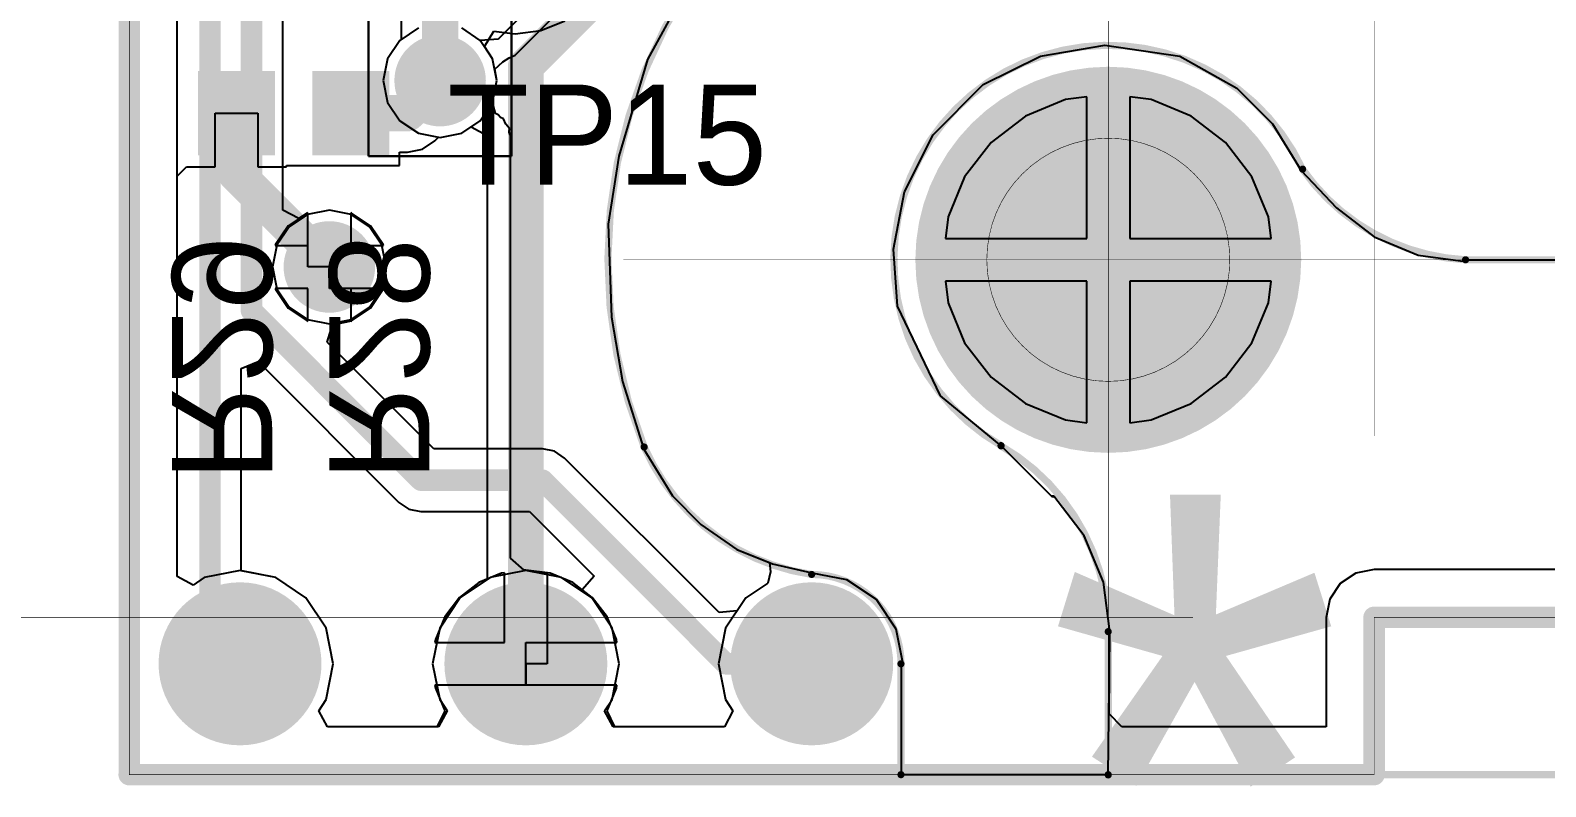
# Model space of a CAD drawing. Header units: millimetres. Extents: x 111 to 521, y 105 to 375.
# Drawn here: x 179.82 to 190.42, y 150.85 to 156.14 of the extents above; entities that cross this region are included whole.
import ezdxf

# ---------------------------------------------------------------- set-up
doc = ezdxf.new("R2010")
doc.units = ezdxf.units.MM
for name, color, linetype in [('BottomLayer', 5, 'Continuous'), ('BottomOverlay', 54, 'Continuous'), ('BottomPaste', 16, 'Continuous'), ('BottomSolder', 6, 'Continuous'), ('DrillDrawing', 1, 'Continuous'), ('KeepOutLayer', 6, 'Continuous'), ('Mechanical15', 56, 'Continuous'), ('MidLayer2', 76, 'Continuous'), ('MidLayer3', 90, 'Continuous'), ('MultiLayer', 9, 'Continuous'), ('TopLayer', 1, 'Continuous'), ('TopOverlay', 2, 'Continuous'), ('TopSolder', 216, 'Continuous'), ('ViaHoleLayer', 16, 'Continuous')]:
    doc.layers.add(name, color=color, linetype=linetype)

msp = doc.modelspace()

# ---------------------------------------------------------------- linework, layer by layer
at = {"layer": 'BottomLayer'}
for p, q in [((184.959, 157.941), (183.097, 156.079)), ((183.212, 155.964), (185.063, 157.815)), ((184.413, 156.434), (184.138, 155.934)), ((182.969, 156.068), (182.84, 156.155)), ((183.096, 156.077), (182.969, 156.068)), ((183.097, 156.079), (183.096, 156.077)), ((182.969, 156.068), (182.969, 156.068)), ((182.969, 156.068), (182.969, 156.068)), ((182.969, 156.068), (182.969, 156.068)), ((186.888, 155.959), (187.338, 156.034)), ((187.338, 156.034), (187.863, 155.959)), ((183.07, 155.866), (183.127, 155.918)), ((183.086, 155.787), (183.07, 155.866)), ((183.07, 155.866), (183.07, 155.866)), ((183.127, 155.918), (183.171, 155.947)), ((183.127, 155.918), (183.127, 155.918)), ((183.127, 155.918), (183.127, 155.918)), ((183.127, 155.918), (183.127, 155.918)), ((183.127, 155.918), (183.127, 155.918)), ((183.127, 155.918), (183.127, 155.918)), ((183.171, 155.947), (183.212, 155.964)), ((183.171, 155.947), (183.171, 155.947)), ((184.138, 155.934), (183.938, 155.259)), ((186.488, 155.759), (186.888, 155.959)), ((187.863, 155.959), (188.263, 155.734)), ((183.055, 155.635), (183.086, 155.787)), ((186.138, 155.409), (186.488, 155.759)), ((187.063, 155.654), (186.783, 155.538)), ((187.213, 155.674), (187.063, 155.654)), ((187.213, 154.684), (187.213, 155.674)), ((187.663, 155.654), (187.513, 155.674)), ((187.513, 155.674), (187.513, 154.684)), ((187.943, 155.538), (187.663, 155.654)), ((188.263, 155.734), (188.513, 155.484)), ((181.113, 155.184), (181.113, 155.559)), ((181.113, 155.559), (181.413, 155.559)), ((181.413, 155.559), (181.413, 155.184)), ((183.075, 155.557), (183.055, 155.635)), ((183.094, 155.547), (183.075, 155.557)), ((183.11, 155.528), (183.094, 155.547)), ((182.84, 155.42), (182.906, 155.464)), ((182.906, 155.464), (183.018, 155.404)), ((183.132, 155.519), (183.11, 155.528)), ((183.148, 155.482), (183.132, 155.519)), ((183.173, 155.451), (183.148, 155.482)), ((183.171, 155.426), (183.173, 155.451)), ((186.783, 155.538), (186.543, 155.354)), ((188.183, 155.354), (187.943, 155.538)), ((188.513, 155.484), (188.713, 155.159)), ((182.564, 155.307), (182.652, 155.366)), ((182.652, 155.366), (182.677, 155.392)), ((182.677, 155.392), (182.688, 155.39)), ((182.688, 155.39), (182.84, 155.42)), ((183.018, 155.404), (183.018, 152.298)), ((183.18, 155.404), (183.171, 155.426)), ((183.18, 152.447), (183.18, 155.404)), ((185.938, 155.009), (186.138, 155.409)), ((186.543, 155.354), (186.358, 155.114)), ((188.367, 155.114), (188.183, 155.354)), ((182.403, 155.194), (182.403, 155.287)), ((182.403, 155.287), (182.403, 155.287)), ((182.403, 155.287), (182.403, 155.287)), ((182.403, 155.287), (182.46, 155.287)), ((182.46, 155.287), (182.564, 155.307)), ((182.46, 155.287), (182.46, 155.287)), ((182.46, 155.287), (182.46, 155.287)), ((182.46, 155.287), (182.46, 155.287)), ((182.46, 155.287), (182.46, 155.287)), ((182.46, 155.287), (182.46, 155.287)), ((183.938, 155.259), (183.863, 154.784)), ((180.848, 155.119), (180.913, 155.184)), ((180.848, 152.32), (180.848, 155.119)), ((180.913, 155.184), (180.938, 155.184)), ((180.938, 155.184), (180.938, 155.184)), ((180.938, 155.184), (180.938, 155.184)), ((180.938, 155.184), (181.113, 155.184)), ((181.413, 155.184), (181.613, 155.184)), ((181.613, 155.184), (181.613, 155.194)), ((181.613, 155.194), (181.723, 155.194)), ((181.723, 155.194), (181.723, 155.194)), ((181.723, 155.194), (182.403, 155.194)), ((188.713, 155.159), (188.959, 154.897)), ((186.358, 155.114), (186.242, 154.834)), ((188.483, 154.834), (188.367, 155.114)), ((185.861, 154.609), (185.938, 155.009)), ((181.757, 154.861), (181.624, 154.772)), ((181.763, 154.862), (181.757, 154.861)), ((181.763, 154.634), (181.763, 154.862)), ((182.069, 154.861), (182.063, 154.862)), ((182.063, 154.862), (182.063, 154.634)), ((182.201, 154.772), (182.069, 154.861)), ((186.242, 154.834), (186.223, 154.684)), ((188.503, 154.684), (188.483, 154.834)), ((188.959, 154.897), (189.224, 154.694)), ((181.624, 154.772), (181.536, 154.64)), ((182.29, 154.64), (182.201, 154.772)), ((183.863, 154.784), (183.888, 154.134)), ((189.224, 154.694), (189.532, 154.567)), ((181.536, 154.64), (181.535, 154.634)), ((181.535, 154.634), (181.763, 154.634)), ((182.063, 154.634), (182.291, 154.634)), ((182.291, 154.634), (182.29, 154.64)), ((185.888, 154.209), (185.861, 154.609)), ((186.223, 154.684), (187.213, 154.684)), ((187.513, 154.684), (188.503, 154.684)), ((189.532, 154.567), (189.863, 154.523)), ((189.863, 154.523), (189.863, 154.534)), ((189.863, 154.534), (192.163, 154.534)), ((187.213, 154.384), (186.223, 154.384)), ((186.223, 154.384), (186.242, 154.234)), ((187.213, 153.394), (187.213, 154.384)), ((188.503, 154.384), (187.513, 154.384)), ((187.513, 154.384), (187.513, 153.394)), ((188.483, 154.234), (188.503, 154.384)), ((181.763, 154.334), (181.535, 154.334)), ((181.535, 154.334), (181.536, 154.328)), ((181.536, 154.328), (181.624, 154.196)), ((181.763, 154.106), (181.763, 154.334)), ((182.291, 154.334), (182.063, 154.334)), ((182.063, 154.334), (182.063, 154.106)), ((182.201, 154.196), (182.29, 154.328)), ((182.29, 154.328), (182.291, 154.334)), ((181.624, 154.196), (181.757, 154.107)), ((182.069, 154.107), (182.201, 154.196)), ((186.188, 153.584), (185.888, 154.209)), ((186.242, 154.234), (186.358, 153.954)), ((188.367, 153.954), (188.483, 154.234)), ((181.757, 154.107), (181.763, 154.106)), ((182.063, 154.106), (182.069, 154.107)), ((183.888, 154.134), (183.963, 153.684)), ((186.358, 153.954), (186.543, 153.714)), ((188.183, 153.714), (188.367, 153.954)), ((183.963, 153.684), (184.113, 153.209)), ((186.543, 153.714), (186.783, 153.529)), ((187.943, 153.529), (188.183, 153.714)), ((186.613, 153.234), (186.188, 153.584)), ((186.783, 153.529), (187.063, 153.414)), ((187.663, 153.414), (187.943, 153.529)), ((187.063, 153.414), (187.213, 153.394)), ((187.513, 153.394), (187.663, 153.414)), ((184.113, 153.209), (184.313, 152.884)), ((186.966, 152.881), (186.613, 153.234)), ((184.313, 152.884), (184.513, 152.684)), ((186.982, 152.881), (186.966, 152.881)), ((187.195, 152.604), (186.982, 152.881)), ((186.982, 152.881), (186.982, 152.881)), ((184.513, 152.684), (184.763, 152.509)), ((187.329, 152.281), (187.195, 152.604)), ((184.763, 152.509), (184.993, 152.417)), ((181.288, 152.361), (181.038, 152.312)), ((181.538, 152.312), (181.288, 152.361)), ((183.276, 152.363), (183.18, 152.447)), ((183.288, 152.365), (183.276, 152.363)), ((183.458, 152.342), (183.288, 152.365)), ((184.993, 152.417), (185, 152.352)), ((189.223, 152.369), (189.095, 152.344)), ((190.723, 152.369), (189.223, 152.369)), ((180.96, 152.26), (180.848, 152.32)), ((181.038, 152.312), (180.96, 152.26)), ((181.749, 152.17), (181.538, 152.312)), ((183.018, 152.298), (182.826, 152.17)), ((183.616, 152.277), (183.458, 152.342)), ((183.751, 152.172), (183.616, 152.277)), ((184.982, 152.274), (184.826, 152.17)), ((185, 152.352), (184.982, 152.274)), ((187.374, 151.934), (187.329, 152.281)), ((188.986, 152.271), (188.913, 152.162)), ((189.095, 152.344), (188.986, 152.271)), ((181.891, 151.959), (181.749, 152.17)), ((182.826, 152.17), (182.685, 151.959)), ((183.856, 152.037), (183.751, 152.172)), ((184.826, 152.17), (184.685, 151.959)), ((188.913, 152.162), (188.887, 152.034)), ((181.94, 151.709), (181.891, 151.959)), ((182.685, 151.959), (182.635, 151.709)), ((183.921, 151.879), (183.856, 152.037)), ((184.685, 151.959), (184.635, 151.709)), ((188.887, 152.034), (188.887, 151.269)), ((183.288, 151.559), (183.288, 151.859)), ((183.288, 151.859), (183.924, 151.859)), ((183.924, 151.859), (183.921, 151.879)), ((187.368, 151.36), (187.374, 151.934)), ((181.891, 151.459), (181.94, 151.709)), ((182.635, 151.709), (182.685, 151.459)), ((184.635, 151.709), (184.685, 151.459)), ((183.924, 151.559), (183.288, 151.559)), ((183.856, 151.381), (183.921, 151.539)), ((183.921, 151.539), (183.924, 151.559)), ((181.839, 151.381), (181.891, 151.459)), ((182.685, 151.459), (182.737, 151.381)), ((184.685, 151.459), (184.737, 151.381)), ((181.899, 151.269), (181.839, 151.381)), ((182.737, 151.381), (182.677, 151.269)), ((183.911, 151.269), (183.856, 151.381)), ((184.737, 151.381), (184.677, 151.269)), ((187.457, 151.269), (187.368, 151.36)), ((182.677, 151.269), (181.899, 151.269)), ((184.677, 151.269), (183.911, 151.269)), ((188.887, 151.269), (187.457, 151.269))]:
    msp.add_line(p, q, dxfattribs=at)
for points, const_width in [([(183.288, 155.888), (185.15, 157.75)], 0.25), ([(183.288, 151.709), (183.288, 155.888)], 0.25), ([(182.46, 155.559), (182.688, 155.787)], 0.254), ([(181.263, 155.134), (181.263, 155.559)], 0.254), ([(182.063, 155.559), (182.46, 155.559)], 0.254), ([(181.263, 155.134), (181.913, 154.484)], 0.254)]:
    msp.add_lwpolyline(points, dxfattribs=dict(at, const_width=const_width))
for points, const_width in [([(182.563, 155.787, 1), (182.813, 155.787, 1)], 0.25), ([(183.225, 155.888, 1), (183.35, 155.888, 1)], 0.125), ([(183.225, 155.888, 1), (183.35, 155.888, 1)], 0.125), ([(182.624, 155.787, 1), (182.751, 155.787, 1)], 0.127), ([(188.463, 154.534, 1), (186.263, 154.534, 1)], 0.5), ([(181.199, 155.559, 1), (181.326, 155.559, 1)], 0.127), ([(181.999, 155.559, 1), (182.126, 155.559, 1)], 0.127), ([(182.396, 155.559, 1), (182.523, 155.559, 1)], 0.127), ([(182.396, 155.559, 1), (182.523, 155.559, 1)], 0.127), ([(186.863, 154.534, 1), (187.863, 154.534, 1)], 1), ([(181.199, 155.134, 1), (181.326, 155.134, 1)], 0.127), ([(181.199, 155.134, 1), (181.326, 155.134, 1)], 0.127), ([(181.788, 154.484, 1), (182.038, 154.484, 1)], 0.25), ([(186.138, 154.534, 1), (186.388, 154.534, 1)], 0.25), ([(188.338, 154.534, 1), (188.588, 154.534, 1)], 0.25), ([(181.849, 154.484, 1), (181.976, 154.484, 1)], 0.127), ([(181.038, 151.709, 1), (181.538, 151.709, 1)], 0.5), ([(183.038, 151.709, 1), (183.538, 151.709, 1)], 0.5), ([(185.038, 151.709, 1), (185.538, 151.709, 1)], 0.5), ([(183.225, 151.709, 1), (183.35, 151.709, 1)], 0.125)]:
    msp.add_lwpolyline(points, format="xyb", close=True, dxfattribs=dict(at, const_width=const_width))
for points in [[(181.063, 155.784), (181.063, 155.334), (181.463, 155.784), (181.463, 155.334)], [(181.863, 155.784), (181.863, 155.334), (182.263, 155.784), (182.263, 155.334)]]:
    msp.add_solid(points, dxfattribs=at)
at = {"layer": 'BottomPaste'}
for points in [[(181.113, 155.734), (181.113, 155.384), (181.413, 155.734), (181.413, 155.384)], [(181.913, 155.734), (181.913, 155.384), (182.213, 155.734), (182.213, 155.384)]]:
    msp.add_solid(points, dxfattribs=at)
at = {"layer": 'BottomSolder'}
for points, const_width in [([(182.528, 155.787, 1), (182.848, 155.787, 1)], 0.32), ([(186.828, 154.534, 1), (187.898, 154.534, 1)], 1.07), ([(181.753, 154.484, 1), (182.073, 154.484, 1)], 0.32), ([(181.003, 151.709, 1), (181.573, 151.709, 1)], 0.57), ([(183.003, 151.709, 1), (183.573, 151.709, 1)], 0.57), ([(185.003, 151.709, 1), (185.573, 151.709, 1)], 0.57)]:
    msp.add_lwpolyline(points, format="xyb", close=True, dxfattribs=dict(at, const_width=const_width))
for points in [[(180.993, 155.854), (180.993, 155.264), (181.533, 155.854), (181.533, 155.264)], [(181.793, 155.854), (181.793, 155.264), (182.333, 155.854), (182.333, 155.264)]]:
    msp.add_solid(points, dxfattribs=at)
at = {"layer": 'DrillDrawing', "const_width": 0.0038}
for points in [[(189.223, 153.304), (189.223, 196.906)], [(189.223, 153.304), (189.223, 190.348)], [(189.223, 153.304), (189.223, 183.741)], [(189.223, 153.304), (189.223, 182.214)], [(189.223, 153.304), (189.223, 175.492)], [(180.513, 150.934), (180.513, 168.534)], [(187.363, 154.534), (187.363, 157.074)], [(183.973, 154.534), (184.823, 154.534)], [(184.823, 154.534), (187.363, 154.534)], [(187.363, 151.994), (187.363, 154.534)], [(187.363, 154.534), (189.903, 154.534)], [(189.903, 154.534), (190.753, 154.534)], [(148.328, 152.034), (187.953, 152.034)], [(187.363, 151.144), (187.363, 151.994)], [(189.223, 152.034), (190.723, 152.034)], [(189.223, 150.934), (189.223, 152.034)], [(180.513, 150.934), (189.223, 150.934)]]:
    msp.add_lwpolyline(points, dxfattribs=at)
at = {"layer": 'DrillDrawing'}
for points, const_width in [([(182.638, 155.787, 1), (182.738, 155.787, 1)], 0.1), ([(186.913, 154.534, 1), (187.813, 154.534, 1)], 0.9), ([(188.213, 154.534, 1), (186.513, 154.534, 1)], 0.0038), ([(181.863, 154.484, 1), (181.963, 154.484, 1)], 0.1), ([(183.972, 154.534, 1), (183.974, 154.534, 1)], 0.0019), ([(184.822, 154.534, 1), (184.824, 154.534, 1)], 0.0019), ([(184.822, 154.534, 1), (184.824, 154.534, 1)], 0.0019), ([(186.512, 154.534, 1), (186.514, 154.534, 1)], 0.0019), ([(187.362, 154.534, 1), (187.364, 154.534, 1)], 0.0019), ([(187.362, 154.534, 1), (187.364, 154.534, 1)], 0.0019), ([(187.362, 154.534, 1), (187.364, 154.534, 1)], 0.0019), ([(187.362, 154.534, 1), (187.364, 154.534, 1)], 0.0019), ([(188.212, 154.534, 1), (188.214, 154.534, 1)], 0.0019), ([(189.902, 154.534, 1), (189.904, 154.534, 1)], 0.0019), ([(189.902, 154.534, 1), (189.904, 154.534, 1)], 0.0019), ([(189.222, 153.304, 1), (189.224, 153.304, 1)], 0.0019), ([(189.222, 153.304, 1), (189.224, 153.304, 1)], 0.0019), ([(189.222, 153.304, 1), (189.224, 153.304, 1)], 0.0019), ([(189.222, 153.304, 1), (189.224, 153.304, 1)], 0.0019), ([(189.222, 153.304, 1), (189.224, 153.304, 1)], 0.0019), ([(181.113, 151.709, 1), (181.463, 151.709, 1)], 0.35), ([(183.113, 151.709, 1), (183.463, 151.709, 1)], 0.35), ([(185.113, 151.709, 1), (185.463, 151.709, 1)], 0.35), ([(187.362, 151.994, 1), (187.364, 151.994, 1)], 0.0019), ([(187.362, 151.994, 1), (187.364, 151.994, 1)], 0.0019), ([(187.952, 152.034, 1), (187.954, 152.034, 1)], 0.0019), ([(189.222, 152.034, 1), (189.224, 152.034, 1)], 0.0019), ([(189.222, 152.034, 1), (189.224, 152.034, 1)], 0.0019), ([(187.362, 151.144, 1), (187.364, 151.144, 1)], 0.0019), ([(180.512, 150.934, 1), (180.514, 150.934, 1)], 0.0019), ([(180.512, 150.934, 1), (180.514, 150.934, 1)], 0.0019), ([(189.222, 150.934, 1), (189.224, 150.934, 1)], 0.0019), ([(189.222, 150.934, 1), (189.224, 150.934, 1)], 0.0019)]:
    msp.add_lwpolyline(points, format="xyb", close=True, dxfattribs=dict(at, const_width=const_width))
at = {"layer": 'KeepOutLayer', "const_width": 0.15}
for points in [[(180.513, 150.934), (180.513, 168.534)], [(189.223, 152.034), (190.723, 152.034)], [(189.223, 150.934), (189.223, 152.034)], [(180.513, 150.934), (189.223, 150.934)]]:
    msp.add_lwpolyline(points, dxfattribs=at)
at = {"layer": 'KeepOutLayer', "const_width": 0.075}
for points in [[(189.185, 152.034, 1), (189.26, 152.034, 1)], [(189.185, 152.034, 1), (189.26, 152.034, 1)], [(180.475, 150.934, 1), (180.55, 150.934, 1)], [(180.475, 150.934, 1), (180.55, 150.934, 1)], [(189.185, 150.934, 1), (189.26, 150.934, 1)], [(189.185, 150.934, 1), (189.26, 150.934, 1)]]:
    msp.add_lwpolyline(points, format="xyb", close=True, dxfattribs=at)
at = {"layer": 'Mechanical15', "const_width": 0.05}
for points in [[(184.116, 153.225, -0.799671), (189.734, 157.11)], [(186.613, 153.235, -1.363828), (188.722, 155.168)], [(189.863, 154.534, -0.231184), (188.722, 155.168)], [(185.288, 152.334, -0.257921), (184.116, 153.225)], [(186.612, 153.233, -0.268121), (187.363, 151.934)], [(185.288, 152.334, -0.414214), (185.913, 151.709)]]:
    msp.add_lwpolyline(points, format="xyb", dxfattribs=at)
at = {"layer": 'Mechanical15', "const_width": 0.025}
for points in [[(188.71, 155.168, 1), (188.735, 155.168, 1)], [(188.71, 155.168, 1), (188.735, 155.168, 1)], [(189.85, 154.534, 1), (189.875, 154.534, 1)], [(189.85, 154.534, 1), (189.875, 154.534, 1)], [(184.103, 153.225, 1), (184.128, 153.225, 1)], [(184.103, 153.225, 1), (184.128, 153.225, 1)], [(186.6, 153.233, 1), (186.625, 153.233, 1)], [(186.6, 153.235, 1), (186.625, 153.235, 1)], [(185.275, 152.334, 1), (185.3, 152.334, 1)], [(185.275, 152.334, 1), (185.3, 152.334, 1)], [(187.35, 151.934, 1), (187.375, 151.934, 1)], [(187.35, 151.934, 1), (187.375, 151.934, 1)], [(185.9, 151.709, 1), (185.925, 151.709, 1)], [(185.9, 151.709, 1), (185.925, 151.709, 1)], [(185.9, 150.934, 1), (185.925, 150.934, 1)], [(185.9, 150.934, 1), (185.925, 150.934, 1)], [(187.35, 150.934, 1), (187.375, 150.934, 1)], [(187.35, 150.934, 1), (187.375, 150.934, 1)], [(187.35, 150.932, 1), (187.375, 150.932, 1)]]:
    msp.add_lwpolyline(points, format="xyb", close=True, dxfattribs=at)
at = {"layer": 'Mechanical15', "const_width": 0.05}
for points in [[(189.863, 154.534), (193.713, 154.534)], [(187.363, 150.932), (187.363, 151.934)], [(185.913, 150.934), (185.913, 151.709)], [(185.913, 150.934), (187.363, 150.934)], [(187.363, 150.934), (195.911, 150.934)]]:
    msp.add_lwpolyline(points, dxfattribs=at)
at = {"layer": 'MidLayer2'}
for p, q in [((180.848, 152.32), (180.848, 158.621)), ((184.413, 156.434), (184.138, 155.934)), ((182.536, 156.155), (182.407, 156.068)), ((182.969, 156.068), (182.84, 156.155)), ((182.407, 156.068), (182.321, 155.939)), ((183.055, 155.939), (182.969, 156.068)), ((186.888, 155.959), (187.338, 156.034)), ((187.338, 156.034), (187.863, 155.959)), ((182.321, 155.939), (182.29, 155.787)), ((183.086, 155.787), (183.055, 155.939)), ((184.138, 155.934), (183.938, 155.259)), ((186.488, 155.759), (186.888, 155.959)), ((187.863, 155.959), (188.263, 155.734)), ((182.29, 155.787), (182.321, 155.635)), ((183.055, 155.635), (183.086, 155.787)), ((186.138, 155.409), (186.488, 155.759)), ((187.063, 155.654), (186.783, 155.538)), ((187.213, 155.674), (187.063, 155.654)), ((187.213, 154.684), (187.213, 155.674)), ((187.663, 155.654), (187.513, 155.674)), ((187.513, 155.674), (187.513, 154.684)), ((187.943, 155.538), (187.663, 155.654)), ((188.263, 155.734), (188.513, 155.484)), ((182.321, 155.635), (182.407, 155.506)), ((182.969, 155.506), (183.055, 155.635)), ((182.407, 155.506), (182.536, 155.42)), ((182.84, 155.42), (182.969, 155.506)), ((186.783, 155.538), (186.543, 155.354)), ((188.183, 155.354), (187.943, 155.538)), ((188.513, 155.484), (188.713, 155.159)), ((182.536, 155.42), (182.688, 155.39)), ((182.688, 155.39), (182.84, 155.42)), ((185.938, 155.009), (186.138, 155.409)), ((186.543, 155.354), (186.358, 155.114)), ((188.367, 155.114), (188.183, 155.354)), ((183.938, 155.259), (183.863, 154.784)), ((188.713, 155.159), (188.959, 154.897)), ((186.358, 155.114), (186.242, 154.834)), ((188.483, 154.834), (188.367, 155.114)), ((185.861, 154.609), (185.938, 155.009)), ((181.757, 154.861), (181.624, 154.772)), ((181.763, 154.862), (181.757, 154.861)), ((181.763, 154.634), (181.763, 154.862)), ((182.069, 154.861), (182.063, 154.862)), ((182.063, 154.862), (182.063, 154.634)), ((182.201, 154.772), (182.069, 154.861)), ((186.242, 154.834), (186.223, 154.684)), ((188.503, 154.684), (188.483, 154.834)), ((188.959, 154.897), (189.224, 154.694)), ((181.624, 154.772), (181.536, 154.64)), ((182.29, 154.64), (182.201, 154.772)), ((183.863, 154.784), (183.888, 154.134)), ((189.224, 154.694), (189.532, 154.567)), ((181.536, 154.64), (181.535, 154.634)), ((181.535, 154.634), (181.763, 154.634)), ((182.063, 154.634), (182.291, 154.634)), ((182.291, 154.634), (182.29, 154.64)), ((185.888, 154.209), (185.861, 154.609)), ((186.223, 154.684), (187.213, 154.684)), ((187.513, 154.684), (188.503, 154.684)), ((189.532, 154.567), (189.863, 154.523)), ((189.863, 154.523), (189.863, 154.534)), ((189.863, 154.534), (193.713, 154.534)), ((187.213, 154.384), (186.223, 154.384)), ((186.223, 154.384), (186.242, 154.234)), ((187.213, 153.394), (187.213, 154.384)), ((188.503, 154.384), (187.513, 154.384)), ((187.513, 154.384), (187.513, 153.394)), ((188.483, 154.234), (188.503, 154.384)), ((181.763, 154.334), (181.535, 154.334)), ((181.535, 154.334), (181.536, 154.328)), ((181.536, 154.328), (181.624, 154.196)), ((181.763, 154.106), (181.763, 154.334)), ((182.291, 154.334), (182.063, 154.334)), ((182.063, 154.334), (182.063, 154.106)), ((182.201, 154.196), (182.29, 154.328)), ((182.29, 154.328), (182.291, 154.334)), ((181.624, 154.196), (181.757, 154.107)), ((182.069, 154.107), (182.201, 154.196)), ((186.188, 153.584), (185.888, 154.209)), ((186.242, 154.234), (186.358, 153.954)), ((188.367, 153.954), (188.483, 154.234)), ((181.757, 154.107), (181.763, 154.106)), ((182.063, 154.106), (182.069, 154.107)), ((183.888, 154.134), (183.963, 153.684)), ((186.358, 153.954), (186.543, 153.714)), ((188.183, 153.714), (188.367, 153.954)), ((183.963, 153.684), (184.113, 153.209)), ((186.543, 153.714), (186.783, 153.529)), ((187.943, 153.529), (188.183, 153.714)), ((186.613, 153.234), (186.188, 153.584)), ((186.783, 153.529), (187.063, 153.414)), ((187.663, 153.414), (187.943, 153.529)), ((187.063, 153.414), (187.213, 153.394)), ((187.513, 153.394), (187.663, 153.414)), ((184.113, 153.209), (184.313, 152.884)), ((186.966, 152.881), (186.613, 153.234)), ((184.313, 152.884), (184.513, 152.684)), ((186.982, 152.881), (186.966, 152.881)), ((187.195, 152.604), (186.982, 152.881)), ((186.982, 152.881), (186.982, 152.881)), ((184.513, 152.684), (184.763, 152.509)), ((187.329, 152.281), (187.195, 152.604)), ((184.763, 152.509), (184.993, 152.417)), ((181.288, 152.361), (181.038, 152.312)), ((181.538, 152.312), (181.288, 152.361)), ((183.288, 152.361), (183.038, 152.312)), ((183.538, 152.312), (183.288, 152.361)), ((184.993, 152.417), (185, 152.352)), ((189.223, 152.369), (189.095, 152.344)), ((190.723, 152.369), (189.223, 152.369)), ((180.96, 152.26), (180.848, 152.32)), ((181.038, 152.312), (180.96, 152.26)), ((181.749, 152.17), (181.538, 152.312)), ((183.038, 152.312), (182.826, 152.17)), ((183.749, 152.17), (183.538, 152.312)), ((184.982, 152.274), (184.826, 152.17)), ((185, 152.352), (184.982, 152.274)), ((187.374, 151.934), (187.329, 152.281)), ((188.986, 152.271), (188.913, 152.162)), ((189.095, 152.344), (188.986, 152.271)), ((181.891, 151.959), (181.749, 152.17)), ((182.826, 152.17), (182.685, 151.959)), ((183.891, 151.959), (183.749, 152.17)), ((184.826, 152.17), (184.685, 151.959)), ((188.913, 152.162), (188.887, 152.034)), ((181.94, 151.709), (181.891, 151.959)), ((182.685, 151.959), (182.635, 151.709)), ((183.94, 151.709), (183.891, 151.959)), ((184.685, 151.959), (184.635, 151.709)), ((188.887, 152.034), (188.887, 151.269)), ((187.368, 151.36), (187.374, 151.934)), ((181.891, 151.459), (181.94, 151.709)), ((182.635, 151.709), (182.685, 151.459)), ((183.891, 151.459), (183.94, 151.709)), ((184.635, 151.709), (184.685, 151.459)), ((181.839, 151.381), (181.891, 151.459)), ((182.685, 151.459), (182.737, 151.381)), ((183.839, 151.381), (183.891, 151.459)), ((184.685, 151.459), (184.737, 151.381)), ((181.899, 151.269), (181.839, 151.381)), ((182.737, 151.381), (182.677, 151.269)), ((183.899, 151.269), (183.839, 151.381)), ((184.737, 151.381), (184.677, 151.269)), ((187.457, 151.269), (187.368, 151.36)), ((182.677, 151.269), (181.899, 151.269)), ((184.677, 151.269), (183.899, 151.269)), ((188.887, 151.269), (187.457, 151.269))]:
    msp.add_line(p, q, dxfattribs=at)
for points, const_width in [([(182.563, 155.787, 1), (182.813, 155.787, 1)], 0.25), ([(188.463, 154.534, 1), (186.263, 154.534, 1)], 0.5), ([(186.863, 154.534, 1), (187.863, 154.534, 1)], 1), ([(181.788, 154.484, 1), (182.038, 154.484, 1)], 0.25), ([(186.138, 154.534, 1), (186.388, 154.534, 1)], 0.25), ([(188.338, 154.534, 1), (188.588, 154.534, 1)], 0.25), ([(181.038, 151.709, 1), (181.538, 151.709, 1)], 0.5), ([(183.038, 151.709, 1), (183.538, 151.709, 1)], 0.5), ([(185.038, 151.709, 1), (185.538, 151.709, 1)], 0.5)]:
    msp.add_lwpolyline(points, format="xyb", close=True, dxfattribs=dict(at, const_width=const_width))
at = {"layer": 'MidLayer3'}
for p, q in [((180.848, 152.32), (180.848, 158.621)), ((184.413, 156.434), (184.138, 155.934)), ((182.188, 155.259), (182.188, 156.259)), ((182.188, 156.259), (182.188, 155.259)), ((183.188, 156.259), (183.188, 155.259)), ((183.188, 155.259), (183.188, 156.259)), ((186.888, 155.959), (187.338, 156.034)), ((187.338, 156.034), (187.863, 155.959)), ((184.138, 155.934), (183.938, 155.259)), ((186.488, 155.759), (186.888, 155.959)), ((187.863, 155.959), (188.263, 155.734)), ((186.138, 155.409), (186.488, 155.759)), ((187.063, 155.654), (186.783, 155.538)), ((187.213, 155.674), (187.063, 155.654)), ((187.213, 154.684), (187.213, 155.674)), ((187.663, 155.654), (187.513, 155.674)), ((187.513, 155.674), (187.513, 154.684)), ((187.943, 155.538), (187.663, 155.654)), ((188.263, 155.734), (188.513, 155.484)), ((186.783, 155.538), (186.543, 155.354)), ((188.183, 155.354), (187.943, 155.538)), ((188.513, 155.484), (188.713, 155.159)), ((185.938, 155.009), (186.138, 155.409)), ((186.543, 155.354), (186.358, 155.114)), ((188.367, 155.114), (188.183, 155.354)), ((183.188, 155.259), (182.188, 155.259)), ((182.188, 155.259), (183.188, 155.259)), ((183.938, 155.259), (183.863, 154.784)), ((188.713, 155.159), (188.959, 154.897)), ((186.358, 155.114), (186.242, 154.834)), ((188.483, 154.834), (188.367, 155.114)), ((185.861, 154.609), (185.938, 155.009)), ((181.761, 154.851), (181.632, 154.765)), ((181.913, 154.882), (181.761, 154.851)), ((182.065, 154.851), (181.913, 154.882)), ((182.194, 154.765), (182.065, 154.851)), ((186.242, 154.834), (186.223, 154.684)), ((188.503, 154.684), (188.483, 154.834)), ((188.959, 154.897), (189.224, 154.694)), ((181.632, 154.765), (181.546, 154.636)), ((182.28, 154.636), (182.194, 154.765)), ((183.863, 154.784), (183.888, 154.134)), ((189.224, 154.694), (189.532, 154.567)), ((181.546, 154.636), (181.515, 154.484)), ((182.311, 154.484), (182.28, 154.636)), ((185.888, 154.209), (185.861, 154.609)), ((186.223, 154.684), (187.213, 154.684)), ((187.513, 154.684), (188.503, 154.684)), ((181.515, 154.484), (181.546, 154.332)), ((182.28, 154.332), (182.311, 154.484)), ((189.532, 154.567), (189.863, 154.523)), ((189.863, 154.523), (189.863, 154.534)), ((189.863, 154.534), (193.713, 154.534)), ((187.213, 154.384), (186.223, 154.384)), ((186.223, 154.384), (186.242, 154.234)), ((187.213, 153.394), (187.213, 154.384)), ((188.503, 154.384), (187.513, 154.384)), ((187.513, 154.384), (187.513, 153.394)), ((188.483, 154.234), (188.503, 154.384)), ((181.546, 154.332), (181.632, 154.203)), ((182.194, 154.203), (182.28, 154.332)), ((181.632, 154.203), (181.761, 154.117)), ((182.065, 154.117), (182.194, 154.203)), ((186.188, 153.584), (185.888, 154.209)), ((186.242, 154.234), (186.358, 153.954)), ((188.367, 153.954), (188.483, 154.234)), ((181.761, 154.117), (181.913, 154.086)), ((181.913, 154.086), (182.065, 154.117)), ((183.888, 154.134), (183.963, 153.684)), ((186.358, 153.954), (186.543, 153.714)), ((188.183, 153.714), (188.367, 153.954)), ((183.963, 153.684), (184.113, 153.209)), ((186.543, 153.714), (186.783, 153.529)), ((187.943, 153.529), (188.183, 153.714)), ((186.613, 153.234), (186.188, 153.584)), ((186.783, 153.529), (187.063, 153.414)), ((187.663, 153.414), (187.943, 153.529)), ((187.063, 153.414), (187.213, 153.394)), ((187.513, 153.394), (187.663, 153.414)), ((184.113, 153.209), (184.313, 152.884)), ((186.966, 152.881), (186.613, 153.234)), ((184.313, 152.884), (184.513, 152.684)), ((186.982, 152.881), (186.966, 152.881)), ((187.195, 152.604), (186.982, 152.881)), ((186.982, 152.881), (186.982, 152.881)), ((184.513, 152.684), (184.763, 152.509)), ((187.329, 152.281), (187.195, 152.604)), ((184.763, 152.509), (184.993, 152.417)), ((181.288, 152.361), (181.038, 152.312)), ((181.538, 152.312), (181.288, 152.361)), ((183.288, 152.361), (183.038, 152.312)), ((183.538, 152.312), (183.288, 152.361)), ((184.993, 152.417), (185, 152.352)), ((189.223, 152.369), (189.095, 152.344)), ((190.723, 152.369), (189.223, 152.369)), ((180.96, 152.26), (180.848, 152.32)), ((181.038, 152.312), (180.96, 152.26)), ((181.749, 152.17), (181.538, 152.312)), ((183.038, 152.312), (182.826, 152.17)), ((183.749, 152.17), (183.538, 152.312)), ((184.982, 152.274), (184.826, 152.17)), ((185, 152.352), (184.982, 152.274)), ((187.374, 151.934), (187.329, 152.281)), ((188.986, 152.271), (188.913, 152.162)), ((189.095, 152.344), (188.986, 152.271)), ((181.891, 151.959), (181.749, 152.17)), ((182.826, 152.17), (182.685, 151.959)), ((183.891, 151.959), (183.749, 152.17)), ((184.826, 152.17), (184.685, 151.959)), ((188.913, 152.162), (188.887, 152.034)), ((181.94, 151.709), (181.891, 151.959)), ((182.685, 151.959), (182.635, 151.709)), ((183.94, 151.709), (183.891, 151.959)), ((184.685, 151.959), (184.635, 151.709)), ((188.887, 152.034), (188.887, 151.269)), ((187.368, 151.36), (187.374, 151.934)), ((181.891, 151.459), (181.94, 151.709)), ((182.635, 151.709), (182.685, 151.459)), ((183.891, 151.459), (183.94, 151.709)), ((184.635, 151.709), (184.685, 151.459)), ((181.839, 151.381), (181.891, 151.459)), ((182.685, 151.459), (182.737, 151.381)), ((183.839, 151.381), (183.891, 151.459)), ((184.685, 151.459), (184.737, 151.381)), ((181.899, 151.269), (181.839, 151.381)), ((182.737, 151.381), (182.677, 151.269)), ((183.899, 151.269), (183.839, 151.381)), ((184.737, 151.381), (184.677, 151.269)), ((187.457, 151.269), (187.368, 151.36)), ((182.677, 151.269), (181.899, 151.269)), ((184.677, 151.269), (183.899, 151.269)), ((188.887, 151.269), (187.457, 151.269))]:
    msp.add_line(p, q, dxfattribs=at)
for points, const_width in [([(182.563, 155.787, 1), (182.813, 155.787, 1)], 0.25), ([(188.463, 154.534, 1), (186.263, 154.534, 1)], 0.5), ([(186.863, 154.534, 1), (187.863, 154.534, 1)], 1), ([(181.788, 154.484, 1), (182.038, 154.484, 1)], 0.25), ([(186.138, 154.534, 1), (186.388, 154.534, 1)], 0.25), ([(188.338, 154.534, 1), (188.588, 154.534, 1)], 0.25), ([(181.038, 151.709, 1), (181.538, 151.709, 1)], 0.5), ([(183.038, 151.709, 1), (183.538, 151.709, 1)], 0.5), ([(185.038, 151.709, 1), (185.538, 151.709, 1)], 0.5)]:
    msp.add_lwpolyline(points, format="xyb", close=True, dxfattribs=dict(at, const_width=const_width))
at = {"layer": 'MultiLayer'}
for p, q in [((184.413, 156.434), (184.138, 155.934)), ((186.888, 155.959), (187.338, 156.034)), ((187.338, 156.034), (187.863, 155.959)), ((184.138, 155.934), (183.938, 155.259)), ((186.488, 155.759), (186.888, 155.959)), ((187.863, 155.959), (188.263, 155.734)), ((186.138, 155.409), (186.488, 155.759)), ((188.263, 155.734), (188.513, 155.484)), ((188.513, 155.484), (188.713, 155.159)), ((185.938, 155.009), (186.138, 155.409)), ((183.938, 155.259), (183.863, 154.784)), ((188.713, 155.159), (188.959, 154.897)), ((185.861, 154.609), (185.938, 155.009)), ((188.959, 154.897), (189.224, 154.694)), ((183.863, 154.784), (183.888, 154.134)), ((189.224, 154.694), (189.532, 154.567)), ((185.888, 154.209), (185.861, 154.609)), ((189.532, 154.567), (189.863, 154.523)), ((189.863, 154.523), (189.863, 154.534)), ((189.863, 154.534), (193.713, 154.534)), ((186.188, 153.584), (185.888, 154.209)), ((183.888, 154.134), (183.963, 153.684)), ((183.963, 153.684), (184.113, 153.209)), ((186.613, 153.234), (186.188, 153.584)), ((184.113, 153.209), (184.313, 152.884)), ((186.974, 152.873), (186.613, 153.234)), ((184.313, 152.884), (184.513, 152.684)), ((186.982, 152.881), (186.974, 152.873)), ((187.195, 152.604), (186.982, 152.881)), ((184.513, 152.684), (184.763, 152.509)), ((187.329, 152.281), (187.195, 152.604)), ((184.763, 152.509), (185.013, 152.409)), ((185.013, 152.409), (185.288, 152.346)), ((185.288, 152.346), (185.532, 152.298)), ((185.532, 152.298), (185.738, 152.16)), ((187.374, 151.934), (187.329, 152.281)), ((185.738, 152.16), (185.877, 151.953)), ((185.877, 151.953), (185.925, 151.709)), ((187.363, 150.934), (187.374, 151.934)), ((185.925, 151.709), (185.913, 151.709)), ((185.913, 151.709), (185.913, 150.934)), ((185.913, 150.934), (187.363, 150.934))]:
    msp.add_line(p, q, dxfattribs=at)
for points, const_width in [([(182.563, 155.787, 1), (182.813, 155.787, 1)], 0.25), ([(186.863, 154.534, 1), (187.863, 154.534, 1)], 1), ([(181.788, 154.484, 1), (182.038, 154.484, 1)], 0.25), ([(181.038, 151.709, 1), (181.538, 151.709, 1)], 0.5), ([(183.038, 151.709, 1), (183.538, 151.709, 1)], 0.5), ([(185.038, 151.709, 1), (185.538, 151.709, 1)], 0.5)]:
    msp.add_lwpolyline(points, format="xyb", close=True, dxfattribs=dict(at, const_width=const_width))
at = {"layer": 'TopLayer'}
for p, q in [((181.587, 154.882), (181.587, 157.877)), ((184.413, 156.434), (184.138, 155.934)), ((182.416, 156.284), (182.416, 156.074)), ((183.393, 156.137), (183.561, 156.206)), ((182.416, 156.074), (182.407, 156.068)), ((182.998, 156.025), (183.065, 156.132)), ((183.065, 156.132), (183.213, 156.113)), ((183.213, 156.113), (183.393, 156.137)), ((182.407, 156.068), (182.321, 155.939)), ((183.055, 155.939), (182.998, 156.025)), ((186.888, 155.959), (187.338, 156.034)), ((187.338, 156.034), (187.863, 155.959)), ((182.321, 155.939), (182.29, 155.787)), ((183.086, 155.787), (183.055, 155.939)), ((184.138, 155.934), (183.938, 155.259)), ((186.488, 155.759), (186.888, 155.959)), ((187.863, 155.959), (188.263, 155.734)), ((182.29, 155.787), (182.321, 155.635)), ((183.055, 155.635), (183.086, 155.787)), ((186.138, 155.409), (186.488, 155.759)), ((187.063, 155.654), (186.783, 155.538)), ((187.213, 155.674), (187.063, 155.654)), ((187.213, 154.684), (187.213, 155.674)), ((187.663, 155.654), (187.513, 155.674)), ((187.513, 155.674), (187.513, 154.684)), ((187.943, 155.538), (187.663, 155.654)), ((188.263, 155.734), (188.513, 155.484)), ((182.321, 155.635), (182.407, 155.506)), ((182.969, 155.506), (183.055, 155.635)), ((182.407, 155.506), (182.536, 155.42)), ((182.84, 155.42), (182.969, 155.506)), ((186.783, 155.538), (186.543, 155.354)), ((188.183, 155.354), (187.943, 155.538)), ((188.513, 155.484), (188.713, 155.159)), ((182.536, 155.42), (182.688, 155.39)), ((182.688, 155.39), (182.84, 155.42)), ((185.938, 155.009), (186.138, 155.409)), ((186.543, 155.354), (186.358, 155.114)), ((188.367, 155.114), (188.183, 155.354)), ((183.938, 155.259), (183.863, 154.784)), ((188.713, 155.159), (188.959, 154.897)), ((186.358, 155.114), (186.242, 154.834)), ((188.483, 154.834), (188.367, 155.114)), ((185.861, 154.609), (185.938, 155.009)), ((181.699, 154.822), (181.587, 154.882)), ((181.757, 154.861), (181.699, 154.822)), ((181.763, 154.862), (181.757, 154.861)), ((181.763, 154.484), (181.763, 154.862)), ((182.069, 154.861), (182.063, 154.862)), ((182.063, 154.862), (182.063, 154.634)), ((182.201, 154.772), (182.069, 154.861)), ((186.242, 154.834), (186.223, 154.684)), ((188.503, 154.684), (188.483, 154.834)), ((188.959, 154.897), (189.224, 154.694)), ((182.29, 154.64), (182.201, 154.772)), ((183.863, 154.784), (183.888, 154.134)), ((189.224, 154.694), (189.532, 154.567)), ((182.063, 154.634), (182.291, 154.634)), ((182.291, 154.634), (182.29, 154.64)), ((185.888, 154.209), (185.861, 154.609)), ((186.223, 154.684), (187.213, 154.684)), ((187.513, 154.684), (188.503, 154.684)), ((181.913, 154.484), (181.763, 154.484)), ((181.913, 154.334), (181.913, 154.484)), ((189.532, 154.567), (189.863, 154.523)), ((189.863, 154.523), (189.863, 154.534)), ((189.863, 154.534), (193.713, 154.534)), ((187.213, 154.384), (186.223, 154.384)), ((186.223, 154.384), (186.242, 154.234)), ((187.213, 153.394), (187.213, 154.384)), ((188.503, 154.384), (187.513, 154.384)), ((187.513, 154.384), (187.513, 153.394)), ((188.483, 154.234), (188.503, 154.384)), ((182.291, 154.334), (181.913, 154.334)), ((182.201, 154.196), (182.29, 154.328)), ((182.29, 154.328), (182.291, 154.334)), ((182.069, 154.107), (182.201, 154.196)), ((186.188, 153.584), (185.888, 154.209)), ((186.242, 154.234), (186.358, 153.954)), ((188.367, 153.954), (188.483, 154.234)), ((181.898, 153.959), (181.935, 154.08)), ((181.935, 154.08), (182.069, 154.107)), ((183.888, 154.134), (183.963, 153.684)), ((182.645, 153.212), (181.898, 153.959)), ((186.358, 153.954), (186.543, 153.714)), ((188.183, 153.714), (188.367, 153.954)), ((181.297, 153.774), (181.414, 153.823)), ((181.297, 152.36), (181.297, 153.774)), ((181.414, 153.823), (182.399, 152.838)), ((183.963, 153.684), (184.113, 153.209)), ((186.543, 153.714), (186.783, 153.529)), ((187.943, 153.529), (188.183, 153.714)), ((186.613, 153.234), (186.188, 153.584)), ((186.783, 153.529), (187.063, 153.414)), ((187.663, 153.414), (187.943, 153.529)), ((187.063, 153.414), (187.213, 153.394)), ((187.513, 153.394), (187.663, 153.414)), ((183.404, 153.212), (182.645, 153.212)), ((183.488, 153.195), (183.404, 153.212)), ((184.113, 153.209), (184.313, 152.884)), ((186.966, 152.881), (186.613, 153.234)), ((183.559, 153.148), (183.488, 153.195)), ((184.64, 152.067), (183.559, 153.148)), ((182.399, 152.838), (182.47, 152.79)), ((182.47, 152.79), (182.554, 152.773)), ((184.313, 152.884), (184.513, 152.684)), ((186.982, 152.881), (186.966, 152.881)), ((187.195, 152.604), (186.982, 152.881)), ((186.982, 152.881), (186.982, 152.881)), ((182.554, 152.773), (183.313, 152.773)), ((183.313, 152.773), (183.765, 152.322)), ((184.513, 152.684), (184.763, 152.509)), ((187.329, 152.281), (187.195, 152.604)), ((184.763, 152.509), (184.993, 152.417)), ((184.993, 152.417), (185, 152.352)), ((189.223, 152.369), (189.095, 152.344)), ((190.723, 152.369), (189.223, 152.369)), ((181.538, 152.312), (181.297, 152.36)), ((181.749, 152.17), (181.538, 152.312)), ((182.96, 152.277), (182.824, 152.172)), ((183.118, 152.342), (182.96, 152.277)), ((183.138, 152.345), (183.118, 152.342)), ((183.138, 151.859), (183.138, 152.345)), ((183.458, 152.342), (183.438, 152.345)), ((183.438, 152.345), (183.438, 151.709)), ((183.616, 152.277), (183.458, 152.342)), ((183.681, 152.227), (183.616, 152.277)), ((183.765, 152.322), (183.681, 152.227)), ((184.982, 152.274), (184.826, 152.17)), ((185, 152.352), (184.982, 152.274)), ((187.374, 151.934), (187.329, 152.281)), ((188.986, 152.271), (188.913, 152.162)), ((189.095, 152.344), (188.986, 152.271)), ((181.891, 151.959), (181.749, 152.17)), ((182.824, 152.172), (182.72, 152.037)), ((184.826, 152.17), (184.766, 152.08)), ((188.913, 152.162), (188.887, 152.034)), ((184.766, 152.08), (184.64, 152.067)), ((181.94, 151.709), (181.891, 151.959)), ((182.72, 152.037), (182.655, 151.879)), ((188.887, 152.034), (188.887, 151.269)), ((182.655, 151.879), (182.652, 151.859)), ((182.652, 151.859), (183.138, 151.859)), ((187.368, 151.36), (187.374, 151.934)), ((181.891, 151.459), (181.94, 151.709)), ((183.438, 151.709), (183.288, 151.709)), ((183.288, 151.709), (183.288, 151.559)), ((183.288, 151.559), (182.652, 151.559)), ((182.652, 151.559), (182.655, 151.539)), ((182.655, 151.539), (182.72, 151.381)), ((181.839, 151.381), (181.891, 151.459)), ((181.899, 151.269), (181.839, 151.381)), ((182.72, 151.381), (182.665, 151.269)), ((187.457, 151.269), (187.368, 151.36)), ((182.665, 151.269), (181.899, 151.269)), ((188.887, 151.269), (187.457, 151.269))]:
    msp.add_line(p, q, dxfattribs=at)
for points, const_width in [([(181.078, 151.919), (181.078, 158.328)], 0.15), ([(181.368, 154.179), (181.368, 157.968)], 0.15), ([(182.688, 155.787), (182.688, 156.284)], 0.254), ([(181.368, 154.179), (182.554, 152.993)], 0.15), ([(182.554, 152.993), (183.404, 152.993)], 0.15), ([(183.404, 152.993), (184.688, 151.709)], 0.15), ([(181.078, 151.919), (181.288, 151.709)], 0.15), ([(184.688, 151.709), (185.288, 151.709)], 0.15)]:
    msp.add_lwpolyline(points, dxfattribs=dict(at, const_width=const_width))
for points, const_width in [([(182.563, 155.787, 1), (182.813, 155.787, 1)], 0.25), ([(182.624, 155.787, 1), (182.751, 155.787, 1)], 0.127), ([(188.463, 154.534, 1), (186.263, 154.534, 1)], 0.5), ([(186.863, 154.534, 1), (187.863, 154.534, 1)], 1), ([(181.788, 154.484, 1), (182.038, 154.484, 1)], 0.25), ([(186.138, 154.534, 1), (186.388, 154.534, 1)], 0.25), ([(188.338, 154.534, 1), (188.588, 154.534, 1)], 0.25), ([(181.33, 154.179, 1), (181.405, 154.179, 1)], 0.075), ([(181.33, 154.179, 1), (181.405, 154.179, 1)], 0.075), ([(182.517, 152.993, 1), (182.592, 152.993, 1)], 0.075), ([(182.517, 152.993, 1), (182.592, 152.993, 1)], 0.075), ([(183.367, 152.993, 1), (183.442, 152.993, 1)], 0.075), ([(183.367, 152.993, 1), (183.442, 152.993, 1)], 0.075), ([(181.038, 151.709, 1), (181.538, 151.709, 1)], 0.5), ([(183.038, 151.709, 1), (183.538, 151.709, 1)], 0.5), ([(185.038, 151.709, 1), (185.538, 151.709, 1)], 0.5), ([(181.04, 151.919, 1), (181.115, 151.919, 1)], 0.075), ([(181.04, 151.919, 1), (181.115, 151.919, 1)], 0.075), ([(181.25, 151.709, 1), (181.325, 151.709, 1)], 0.075), ([(184.65, 151.709, 1), (184.725, 151.709, 1)], 0.075), ([(184.65, 151.709, 1), (184.725, 151.709, 1)], 0.075), ([(185.25, 151.709, 1), (185.325, 151.709, 1)], 0.075)]:
    msp.add_lwpolyline(points, format="xyb", close=True, dxfattribs=dict(at, const_width=const_width))
at = {"layer": 'TopSolder'}
for points, const_width in [([(182.528, 155.787, 1), (182.848, 155.787, 1)], 0.32), ([(186.828, 154.534, 1), (187.898, 154.534, 1)], 1.07), ([(181.753, 154.484, 1), (182.073, 154.484, 1)], 0.32), ([(181.003, 151.709, 1), (181.573, 151.709, 1)], 0.57), ([(183.003, 151.709, 1), (183.573, 151.709, 1)], 0.57), ([(185.003, 151.709, 1), (185.573, 151.709, 1)], 0.57)]:
    msp.add_lwpolyline(points, format="xyb", close=True, dxfattribs=dict(at, const_width=const_width))
at = {"layer": 'ViaHoleLayer'}
for points, const_width in [([(182.638, 155.787, 1), (182.738, 155.787, 1)], 0.1), ([(186.913, 154.534, 1), (187.813, 154.534, 1)], 0.9), ([(181.863, 154.484, 1), (181.963, 154.484, 1)], 0.1), ([(181.113, 151.709, 1), (181.463, 151.709, 1)], 0.35), ([(183.113, 151.709, 1), (183.463, 151.709, 1)], 0.35), ([(185.113, 151.709, 1), (185.463, 151.709, 1)], 0.35)]:
    msp.add_lwpolyline(points, format="xyb", close=True, dxfattribs=dict(at, const_width=const_width))

# ---------------------------------------------------------------- texts
at = {"layer": 'BottomOverlay', "text_generation_flag": 2}
for s, p in [('R29', (180.813, 152.984)), ('R28', (181.913, 152.984))]:
    msp.add_text(s, height=0.7, rotation=270, dxfattribs=at).set_placement(p)
at = {"layer": 'DrillDrawing'}
msp.add_text('*', height=4, dxfattribs=at).set_placement((186.925, 148.891))
at = {"layer": 'TopOverlay'}
msp.add_text('TP15', height=0.7, dxfattribs=at).set_placement((182.738, 155.059))

doc.saveas('drawing.dxf')
